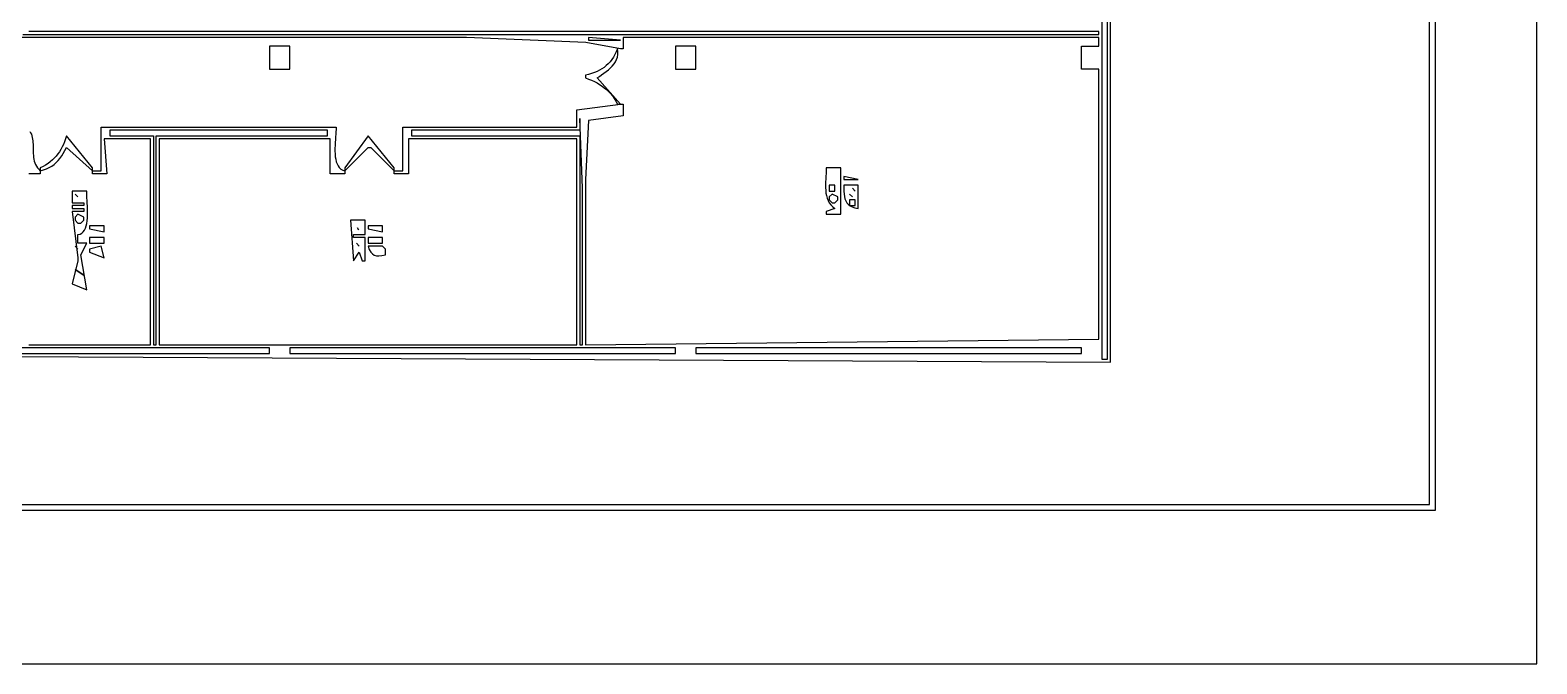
# Model space of a CAD drawing. Extents: x 0 to 792, y 0 to 1224.
# Drawn here: x 272 to 792, y 0 to 218 of the extents above; entities that cross this region are included whole.
import ezdxf

# ---------------------------------------------------------------- set-up
doc = ezdxf.new("R2010")
doc.units = 0
doc.layers.add('C7', color=7, linetype='CONTINUOUS')

msp = doc.modelspace()

# ---------------------------------------------------------------- linework, layer by layer
at = {"layer": 'C7'}
for points in [[(0, 1224), (0, 0), (792, 0), (792, 1224), (0, 1224)], [(35, 1189), (35, 53), (757, 53), (757, 1189), (35, 1189)], [(37, 1187), (37, 55), (755, 55), (755, 1187), (37, 1187)], [(642, 846), (642, 105), (644, 105), (644, 846), (642, 846)], [(267, 106), (645, 104), (645, 817)], [(272, 110), (314, 110), (314, 181), (298, 181), (299, 169), (294, 169), (294, 170), (297, 170), (297, 185), (378, 185), (377.9841, 184.2779), (377.9421, 183.4799), (377.8819, 182.6179), (377.8114, 181.704), (377.7389, 180.7504), (377.6722, 179.7692), (377.6195, 178.7724), (377.5888, 177.7722), (377.5881, 176.7806), (377.6254, 175.8097), (377.7088, 174.8716), (377.8464, 173.9785), (378.0461, 173.1423), (378.316, 172.3753), (378.6642, 171.6894), (379.0986, 171.0969), (379.6274, 170.6097), (380.2585, 170.2401), (381, 170), (381, 169), (376, 169), (376, 181), (317, 181), (317, 110), (461, 110), (461, 181), (403, 181), (403, 169), (398, 169), (398, 170), (401, 170), (401, 185), (461, 185), (461, 191), (476, 193), (477, 193), (477, 189), (465.0278, 187.3966), (464, 167), (464, 110), (641, 112), (641, 205), (635, 205), (635, 213), (641, 213), (641, 216), (477, 216), (477, 212), (476, 212), (464.0895, 214.2593), (423, 216), (269, 216)], [(270, 217), (641, 217), (641, 218), (272, 218)], [(355, 213), (355, 205), (362, 205), (362, 213), (355, 213)], [(465, 216), (465, 215), (476, 215), (465, 216)], [(495, 213), (495, 205), (502, 205), (502, 213), (495, 213)], [(475, 212), (474.571, 210.9976), (474.1023, 210.0579), (473.5929, 209.1797), (473.042, 208.3617), (472.4488, 207.6029), (471.8123, 206.9019), (471.1319, 206.2577), (470.4065, 205.6689), (469.6353, 205.1344), (468.8176, 204.6529), (467.9524, 204.2234), (467.0389, 203.8445), (466.0762, 203.5151), (465.0635, 203.234), (464, 203), (464, 202), (465.0698, 201.6073), (466.0873, 201.1932), (467.0547, 200.7533), (467.974, 200.2834), (468.8474, 199.7793), (469.6772, 199.2367), (470.4653, 198.6514), (471.2141, 198.019), (471.9256, 197.3354), (472.602, 196.5964), (473.2455, 195.7975), (473.8582, 194.9347), (474.4423, 194.0036), (475, 193), (476, 193), (468, 202), (468.7662, 202.5306), (469.5507, 203.0751), (470.3386, 203.637), (471.1152, 204.2199), (471.8657, 204.8274), (472.5751, 205.4632), (473.2289, 206.1309), (473.812, 206.834), (474.3098, 207.5762), (474.7074, 208.3611), (474.99, 209.1923), (475.1428, 210.0735), (475.1511, 211.0081), (475, 212)], [(462, 188), (462, 184), (404, 184), (404, 182), (462, 182), (462, 110), (463, 110), (463, 164), (462, 188)], [(272.3667, 183.5738), (272.6702, 183.1011), (272.9141, 182.5994), (273.1051, 182.0715), (273.2498, 181.5197), (273.3547, 180.9469), (273.4266, 180.3556), (273.472, 179.7483), (273.4976, 179.1278), (273.5099, 178.4966), (273.5156, 177.8573), (273.5213, 177.2126), (273.5337, 176.565), (273.5593, 175.9172), (273.6047, 175.2717), (273.6767, 174.6313), (273.7817, 173.9984), (273.9265, 173.3757), (274.1176, 172.7658), (274.3617, 172.1714), (274.6653, 171.5949), (275.0352, 171.0392), (275.4778, 170.5066), (276, 170), (276, 169), (272, 169)], [(285, 182), (284.6812, 180.9972), (284.3313, 180.0347), (283.9481, 179.1119), (283.5296, 178.2286), (283.0737, 177.3842), (282.5783, 176.5785), (282.0413, 175.8109), (281.4607, 175.0812), (280.8344, 174.389), (280.1603, 173.7338), (279.4363, 173.1152), (278.6603, 172.533), (277.8303, 171.9866), (276.9442, 171.4757), (276, 171), (276, 170), (277.1237, 170.3155), (278.1528, 170.6922), (279.0951, 171.1309), (279.9588, 171.6325), (280.7519, 172.1976), (281.4824, 172.8271), (282.1583, 173.5218), (282.7876, 174.2824), (283.3784, 175.1097), (283.9387, 176.0046), (284.4766, 176.9677), (285, 178), (294, 170), (294, 171), (285, 182)], [(300, 184), (300, 182), (315, 182), (315, 110), (316, 110), (316, 182), (375, 182), (375, 184), (300, 184)], [(389, 182), (381, 171), (381, 170), (389, 178), (390, 178), (398, 170), (398, 171), (389, 182)], [(547, 171), (546.9837, 170.0596), (546.9425, 169.0995), (546.8874, 168.1257), (546.8297, 167.1442), (546.7806, 166.1613), (546.7511, 165.183), (546.7525, 164.2154), (546.796, 163.2647), (546.8928, 162.337), (547.0539, 161.4383), (547.2907, 160.5749), (547.6143, 159.7528), (548.0358, 158.9781), (548.5665, 158.257), (549.2175, 157.5956), (550, 157), (547, 156), (547, 155), (552, 155), (552, 171), (547, 171)], [(553, 168), (553, 167), (558, 167), (553, 168)], [(287, 163), (287, 159), (291, 159), (291, 158), (287, 158), (287, 157), (291, 157), (291, 156), (287, 156), (289, 140), (289, 139), (287, 131), (292, 129), (290, 141), (292, 145), (289, 145), (289, 148), (289.6961, 148.1715), (290.2917, 148.4931), (290.7939, 148.9502), (291.2099, 149.5285), (291.5468, 150.2138), (291.812, 150.9916), (292.0126, 151.8476), (292.1557, 152.7675), (292.2486, 153.737), (292.2986, 154.7416), (292.3127, 155.7671), (292.2982, 156.799), (292.2622, 157.8231), (292.2121, 158.8251), (292.1549, 159.7905), (292.0979, 160.705), (292.0483, 161.5543), (292.0132, 162.3241), (292, 163), (287, 163)], [(288, 162), (289, 161), (288, 162)], [(548, 165), (548, 163), (550, 163), (550, 165), (548, 165)], [(549, 162), (548, 161), (548, 160), (549, 159), (550, 159), (551, 160), (551, 161), (549, 162)], [(553, 165), (553.0176, 163.9264), (553.0548, 162.9234), (553.1276, 161.992), (553.2517, 161.1333), (553.443, 160.3482), (553.7175, 159.6378), (554.0911, 159.0031), (554.5795, 158.445), (555.1987, 157.9647), (555.9646, 157.563), (556.8931, 157.2411), (558, 157), (558, 165), (553, 165)], [(555, 162), (556, 161), (555, 162)], [(556, 164), (557, 163), (556, 164)], [(555, 160), (555, 158), (557, 158), (557, 160), (555, 160)], [(289, 155), (288, 154), (288, 153), (289, 152), (290, 152), (291, 153), (291, 154), (289, 155)], [(293, 151), (293, 150), (298, 149), (298, 151), (293, 151)], [(383, 153), (384, 139), (386, 142), (387, 139), (388, 139), (388, 147), (384, 147), (384, 148), (388, 148), (388, 153), (383, 153)], [(389, 151), (389, 150), (394, 149), (394, 151), (389, 151)], [(293, 147), (293, 145), (298, 145), (298, 147), (293, 147)], [(385.3333, 150.3333), (385.6667, 149.6667), (385.3333, 150.3333)], [(389, 147), (389, 145), (394, 145), (394, 147), (389, 147)], [(288, 144), (289, 143), (288, 144)], [(297, 144), (293, 143), (293, 142), (298, 140), (297, 144)], [(385, 145), (386, 144), (385, 145)], [(389, 144), (389.4431, 142.8563), (389.9342, 141.9772), (390.493, 141.3401), (391.1396, 140.9227), (391.8936, 140.7024), (392.7751, 140.6568), (393.8039, 140.7635), (395, 141), (395, 143), (394, 144), (389, 144)], [(288, 136), (291, 134), (288, 136)], [(268, 109), (268, 107), (355, 107), (355, 109), (268, 109)], [(362, 109), (362, 107), (495, 107), (495, 109), (362, 109)], [(502, 109), (502, 107), (635, 107), (635, 109), (502, 109)]]:
    msp.add_lwpolyline(points, dxfattribs=at)

doc.saveas('drawing.dxf')
